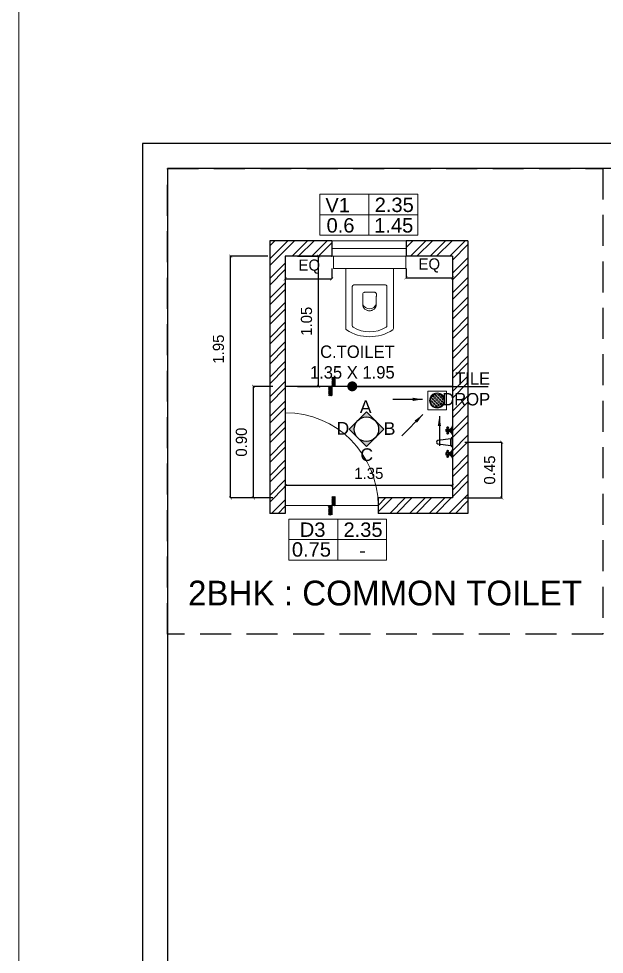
# Model space of a CAD drawing. Header units: metres. Extents: x 494 to 1845, y -666 to 1061.
# Drawn here: x 1778.69 to 1783.42, y 225.11 to 232.66 of the extents above; entities that cross this region are included whole.
import ezdxf

# ---------------------------------------------------------------- set-up
doc = ezdxf.new("R2010")
doc.units = ezdxf.units.M
doc.header["$MEASUREMENT"] = 0
doc.linetypes.add('1', pattern=[0])
doc.linetypes.add('DASHED2', pattern=[0.375, 0.25, -0.125])
doc.layers.get('Defpoints').update_dxf_attribs({"color": 12})
for name, color, linetype, lineweight in [('.', 7, 'Continuous', 5), ('07 TEXT', 7, 'Continuous', 13), ('10 furniture', 8, 'Continuous', 13), ('DIMENSION', 8, 'Continuous', 5), ('toilet', 8, 'Continuous', 0), ('VDA-DOOR', 23, 'Continuous', 5), ('VDA-DW TAGS', 4, 'Continuous', 9), ('VDA-ELEV LINES', 8, 'Continuous', 9), ('VDA-FURNITURE', 8, 'Continuous', 13), ('VDA-WALL', 250, 'Continuous', 25), ('VDA-WINDOW', 5, 'Continuous', 9)]:
    doc.layers.add(name, color=color, linetype=linetype, lineweight=lineweight)
for name, color, linetype in [('A-TAGS', 210, 'Continuous'), ('Flooring', 250, 'Continuous'), ('SHEET', 7, 'Continuous'), ('TILE DROP', 180, '1'), ('TOILET FIXTURES', 8, 'Continuous'), ('VDA-DIM', 252, '1'), ('VDA-TEXT', 250, '1'), ('VDA-WALL HATCH', 252, 'Continuous')]:
    doc.layers.add(name, color=color, linetype=linetype)
doc.styles.add('0.2', font='arial.ttf', dxfattribs={"height": 0.2})
doc.styles.add('arial', font='arial.ttf', dxfattribs={"height": 0.3})
doc.styles.add('RS', font='GOTHIC.TTF')
doc.styles.get("Standard").update_dxf_attribs({"font": 'arial.ttf'})
doc.dimstyles.new('SMALL-1', dxfattribs={"dimtxt": 0.16, "dimasz": 0.035, "dimexe": 0, "dimexo": 0.1, "dimgap": 0.05, "dimtad": 1, "dimzin": 0, "dimdsep": 46, "dimtxsty": 'RS', "dimblk": 'DOT', "dimcen": 2.5, "dimclrd": 256, "dimclre": 256, "dimclrt": 5, "dimadec": 0, "dimazin": 0, "dimtfac": 1, "dimtdec": 3, "dimtofl": 0, "dimtmove": 0, "dimatfit": 3, "dimfxl": 0, "dimtolj": 1, "dimtzin": 0, "dimarcsym": 0})
doc.dimstyles.get("Standard").update_dxf_attribs({"dimtxt": 0.18, "dimasz": 0.18, "dimexe": 0.18, "dimexo": 0.0625, "dimgap": 0.09, "dimtad": 0, "dimtih": 1, "dimtoh": 1, "dimdec": 4, "dimzin": 0, "dimdsep": 46, "dimtxsty": 'Standard', "dimcen": 0.09, "dimadec": 0, "dimazin": 0, "dimtfac": 1, "dimtdec": 4, "dimtofl": 0, "dimtmove": 0, "dimatfit": 3, "dimfxl": 0, "dimtolj": 1, "dimtzin": 0, "dimarcsym": 0})
pattern_1 = [(135, (-4e-16, 0.375), (-0.00441942, -0.00441942), [])]

# ---------------------------------------------------------------- blocks, each defined once
blk = doc.blocks.new('zw$2702')
at = {"layer": 'VDA-FURNITURE'}
for p, q in [((0.55, 0), (0.55, 0.585)), ((0.65, 0.585), (0.55, 0.585)), ((0.65, 0), (0.65, 0.585)), ((0.0663, 0.485), (0.55, 0.485)), ((0.55, 0.485), (0.55, 0.1)), ((0.0885, 0.4325), (0.406, 0.4325)), ((0.418, 0.4205), (0.418, 0.1645)), ((0.2105, 0.3004), (0.2113, 0.3046)), ((0.2113, 0.3046), (0.2125, 0.3092)), ((0.2125, 0.3092), (0.2143, 0.3142)), ((0.2143, 0.3142), (0.2166, 0.3193)), ((0.2166, 0.3193), (0.2196, 0.3244)), ((0.2196, 0.3244), (0.2234, 0.3294)), ((0.2234, 0.3294), (0.2281, 0.334)), ((0.2281, 0.334), (0.2337, 0.3382)), ((0.2337, 0.3382), (0.2404, 0.3417)), ((0.2404, 0.3417), (0.2482, 0.3444)), ((0.2482, 0.3444), (0.2572, 0.3461)), ((0.2572, 0.3461), (0.2675, 0.3468)), ((0.2675, 0.3468), (0.278, 0.3468)), ((0.278, 0.3468), (0.2875, 0.3468)), ((0.2875, 0.3468), (0.2959, 0.3468)), ((0.2959, 0.3468), (0.3035, 0.3468)), ((0.3035, 0.3468), (0.3101, 0.3468)), ((0.3101, 0.3468), (0.3159, 0.3468)), ((0.3159, 0.3468), (0.3209, 0.3468)), ((0.3209, 0.3468), (0.3252, 0.3468)), ((0.3252, 0.3468), (0.3288, 0.3469)), ((0.3288, 0.3469), (0.3318, 0.3469)), ((0.3318, 0.3469), (0.3341, 0.3469)), ((0.3341, 0.3469), (0.336, 0.3469)), ((0.336, 0.3469), (0.3382, 0.3469)), ((0.3382, 0.3469), (0.3388, 0.3469)), ((0.3388, 0.3469), (0.3398, 0.3471)), ((0.3398, 0.3471), (0.3422, 0.3472)), ((0.3422, 0.3472), (0.3456, 0.347)), ((0.3456, 0.347), (0.3496, 0.346)), ((0.3496, 0.346), (0.3535, 0.3437)), ((0.3535, 0.3437), (0.3569, 0.3399)), ((0.3569, 0.3399), (0.3583, 0.3372)), ((0.3583, 0.3372), (0.3594, 0.3339)), ((0.3594, 0.3339), (0.3601, 0.3301)), ((0.3601, 0.3301), (0.3603, 0.3256)), ((0.3603, 0.3262), (0.3603, 0.2588)), ((0.2097, 0.2925), (0.2098, 0.2942)), ((0.2097, 0.2918), (0.2097, 0.2925)), ((0.2097, 0.2916), (0.2097, 0.291)), ((0.2097, 0.291), (0.2098, 0.2893)), ((0.2098, 0.2942), (0.21, 0.2969)), ((0.2098, 0.2893), (0.21, 0.2866)), ((0.21, 0.2969), (0.2105, 0.3004)), ((0.21, 0.2866), (0.2105, 0.2831)), ((0.2105, 0.2831), (0.2113, 0.2789)), ((0.2113, 0.2789), (0.2125, 0.2743)), ((0.2125, 0.2743), (0.2143, 0.2693)), ((0.2143, 0.2693), (0.2166, 0.2642)), ((0.2166, 0.2642), (0.2196, 0.2591)), ((0.2196, 0.2591), (0.2234, 0.2541)), ((0.2234, 0.2541), (0.2281, 0.2495)), ((0.2281, 0.2495), (0.2337, 0.2453)), ((0.2337, 0.2453), (0.2404, 0.2418)), ((0.2404, 0.2418), (0.2482, 0.2391)), ((0.2482, 0.2391), (0.2572, 0.2373)), ((0.2572, 0.2373), (0.2675, 0.2367)), ((0.2675, 0.2367), (0.278, 0.2367)), ((0.278, 0.2367), (0.2875, 0.2367)), ((0.2875, 0.2367), (0.296, 0.2367)), ((0.296, 0.2367), (0.3035, 0.2367)), ((0.3035, 0.2367), (0.3102, 0.2367)), ((0.3102, 0.2367), (0.3161, 0.2367)), ((0.3161, 0.2367), (0.3211, 0.2367)), ((0.3211, 0.2367), (0.3254, 0.2367)), ((0.3254, 0.2367), (0.3291, 0.2367)), ((0.3291, 0.2367), (0.3321, 0.2367)), ((0.3321, 0.2367), (0.3344, 0.2368)), ((0.3344, 0.2368), (0.3363, 0.2368)), ((0.3363, 0.2368), (0.3386, 0.2368)), ((0.3386, 0.2368), (0.3392, 0.2368)), ((0.3392, 0.2368), (0.3402, 0.2367)), ((0.3402, 0.2367), (0.3426, 0.2369)), ((0.3499, 0.239), (0.3537, 0.2415)), ((0.3537, 0.2415), (0.3571, 0.2455)), ((0.3571, 0.2455), (0.3584, 0.2481)), ((0.3584, 0.2481), (0.3595, 0.2511)), ((0.3595, 0.2511), (0.3601, 0.2547)), ((0.3601, 0.2547), (0.3603, 0.2588)), ((0.0885, 0.1525), (0.406, 0.1525)), ((0.55, 0.1), (0.0663, 0.1)), ((0.65, 0), (0.55, 0))]:
    blk.add_line(p, q, dxfattribs=at)
for centre, radius, start, end in [((0.3393, 0.2925), 0.3393, 146.53147, 213.46853), ((0.0663, 0.473), 0.012, 90, 146.53147), ((0.2879, 0.2925), 0.2489, 147.45679, 212.54321), ((0.0885, 0.4205), 0.012, 90, 150.49067), ((0.406, 0.4205), 0.012, 0, 90), ((0.285, 0.2913), 0.0588, 109.85833, 247.31919), ((0.3341, 0.2803), 0.0442, 281.08149, 290.92542), ((0.0885, 0.1645), 0.012, 209.50933, 270), ((0.406, 0.1645), 0.012, 270, 0), ((0.0663, 0.112), 0.012, 213.46853, 270)]:
    blk.add_arc(centre, radius, start, end, dxfattribs=at)
blk = doc.blocks.new('TT-level diff-flat-14')
at = {"layer": 'TILE DROP'}
h = blk.add_hatch(dxfattribs=at)
h.set_pattern_fill('ANSI31', color=256, scale=0.05, angle=90, style=0)
h.set_pattern_definition(pattern_1)
h.paths.add_polyline_path([(-0.075, 0.025), (-0.075, 0), (0, 0), (0, 0.025)])
h = blk.add_hatch(dxfattribs=at)
h.set_pattern_fill('ANSI31', color=256, scale=0.05, angle=90, style=0)
h.set_pattern_definition(pattern_1)
h.paths.add_polyline_path([(0, 0), (0, -0.025), (0.075, -0.025), (0.075, 0)])
for points in [[(0, 0), (-0.075, 0)], [(0.075, -0.025), (0, -0.025), (0, 0), (-0.075, 0)]]:
    blk.add_lwpolyline(points, dxfattribs=at)
blk = doc.blocks.new('D3 F')
at = {"layer": 'VDA-DW TAGS'}
for p, q in [((1526.9357, 319.9002), (1526.9357, 320.2311)), ((1527.3304, 320.0657), (1526.5407, 320.0657))]:
    blk.add_line(p, q, dxfattribs=at)
blk.add_lwpolyline([(1527.3304, 320.2311), (1526.5407, 320.2311), (1526.5407, 319.9002), (1527.3304, 319.9002)], close=True, dxfattribs=at)
at = {"layer": 'VDA-DW TAGS', "attachment_point": 8, "style": 'arial'}
for s, insert, char_height, width in [('D3', (1526.733, 320.0863), 0.11598, 0.282293), ('2.35', (1527.1398, 320.0863), 0.11598, 0.282293), ('0.75', (1526.7235, 319.9266), 0.11598, 0.27584), ('-', (1527.1359, 319.9209), 0.116, 0.366174)]:
    blk.add_mtext(s, dxfattribs=dict(at, insert=insert, char_height=char_height, width=width))
blk = doc.blocks.new('V1')
at = {"layer": 'VDA-DW TAGS'}
for p, q in [((1525.346, 322.8255), (1525.346, 323.1564)), ((1525.7407, 322.9909), (1524.951, 322.9909))]:
    blk.add_line(p, q, dxfattribs=at)
blk.add_lwpolyline([(1525.7407, 323.1564), (1524.951, 323.1564), (1524.951, 322.8255), (1525.7407, 322.8255)], close=True, dxfattribs=at)
at = {"layer": 'VDA-DW TAGS', "char_height": 0.11598, "attachment_point": 8, "style": 'arial'}
for s, insert, width in [('V1', (1525.0936, 323.0116), 0.282293), ('2.35', (1525.5501, 323.0116), 0.282293), ('0.6', (1525.1168, 322.8462), 0.27584), ('1.45', (1525.5462, 322.8462), 0.366174)]:
    blk.add_mtext(s, dxfattribs=dict(at, insert=insert, width=width))
blk = doc.blocks.new('TFD-flat-2-flat-3-flat-1-flat-1-flat-1-flat-1-flat-1-flat-1-flat-1-flat-1-flat-2-flat-1-flat-1-flat-1-flat-1-flat-1-flat-5-flat-1')
at = {"layer": 'TOILET FIXTURES'}
for p, q in [((186.1335, 208.0167), (186.1335, 207.945)), ((186.14, 208.0039), (186.14, 207.9578)), ((186.153, 207.9683), (186.153, 207.9932)), ((186.1596, 207.9906), (186.1856, 207.9906)), ((186.1596, 207.9711), (186.1596, 207.9906)), ((186.1856, 207.9711), (186.1596, 207.9711)), ((186.1693, 207.9906), (186.1693, 207.9971)), ((186.1693, 207.9711), (186.1693, 207.9646)), ((186.1758, 207.9906), (186.1758, 207.9971)), ((186.1758, 207.9711), (186.1758, 207.9646)), ((186.1856, 207.9906), (186.1856, 207.9711)), ((186.1335, 207.9255), (186.1335, 207.8473)), ((186.1465, 207.9124), (186.1465, 207.8603)), ((186.2508, 207.8994), (186.1465, 207.9124)), ((186.1335, 207.8277), (186.1335, 207.7561)), ((186.14, 207.8149), (186.14, 207.7688)), ((186.1465, 207.8603), (186.2508, 207.8733)), ((186.1693, 207.8017), (186.1693, 207.8082)), ((186.1758, 207.8017), (186.1758, 207.8082)), ((186.153, 207.7794), (186.153, 207.8042)), ((186.1596, 207.8017), (186.1856, 207.8017)), ((186.1596, 207.7821), (186.1596, 207.8017)), ((186.1856, 207.7821), (186.1596, 207.7821)), ((186.1693, 207.7821), (186.1693, 207.7756)), ((186.1758, 207.7821), (186.1758, 207.7756)), ((186.1856, 207.8017), (186.1856, 207.7821))]:
    blk.add_line(p, q, dxfattribs=at)
for centre in [(186.1726, 208.0037), (186.1726, 207.9808), (186.1726, 207.958), (186.1726, 207.8147), (186.1726, 207.7919), (186.1726, 207.7691)]:
    blk.add_circle(centre, 0.00728, dxfattribs=at)
for centre, radius, start, end in [((186.1693, 208.0265), 0.0371, 195.2551, 254.7449), ((186.1693, 207.9352), 0.0371, 105.25512, 164.74488), ((186.1282, 207.9071), 0.0191, 16.1502, 73.8498), ((186.2508, 207.8864), 0.013, 270, 90), ((186.1282, 207.8656), 0.0191, 286.1502, 343.8498), ((186.1693, 207.8375), 0.0371, 195.2551, 254.7449), ((186.1693, 207.7463), 0.0371, 105.25512, 164.74488)]:
    blk.add_arc(centre, radius, start, end, dxfattribs=at)
blk = doc.blocks.new('4545')
at = {"layer": '.'}
h = blk.add_hatch(color=256, dxfattribs=at)
h.dxf.hatch_style = 1
h.paths.add_polyline_path([(35508.49, -1448.68), (35510.41, -1446.77), (35512.33, -1448.68, 0.414214), (35508.49, -1448.68)])
h.paths.add_polyline_path([(35508.49, -1452.51, 0.414214), (35512.33, -1452.51), (35510.41, -1454.43), (35508.49, -1452.51)])
h.paths.add_polyline_path([(35506.58, -1450.6), (35508.49, -1448.68, 0.414214), (35508.49, -1452.51)])
h.paths.add_polyline_path([(35512.33, -1448.68), (35514.24, -1450.6), (35512.33, -1452.51, 0.198912), (35513.12, -1450.6, 0.198912)])
blk.add_circle((35510.41, -1450.6), 2.71)
at = {"layer": 'Flooring', "lineweight": -2}
for p, q in [((35510.41, -1446.77), (35506.58, -1450.6)), ((35514.24, -1450.6), (35510.41, -1446.77)), ((35506.58, -1450.6), (35510.41, -1454.43)), ((35510.41, -1454.43), (35514.24, -1450.6))]:
    blk.add_line(p, q, dxfattribs=at)
at = {"layer": 'A-TAGS', "color": 0, "ltscale": 5, "char_height": 2.8, "attachment_point": 2, "style": 'arial'}
for s, insert, width in [('{\\T0.9;D}', (35505.05, -1449, 12.17), 2.4002), ('{\\T0.9;B}', (35515.42, -1449.05, 12.17), 2.0754), ('{\\T0.9;C}', (35510.33, -1454.84, 12.17), 2.7249)]:
    blk.add_mtext(s, dxfattribs=dict(at, insert=insert, width=width))
at = {"layer": 'toilet', "color": 0, "lineweight": 5, "insert": (35510.12, -1444.22, 12.17), "char_height": 2.8, "width": 2.8332, "attachment_point": 2, "style": 'arial'}
blk.add_mtext('{\\T0.9;A}', dxfattribs=at)
blk = doc.blocks.new('_ArchTick')
at = {"color": 0, "linetype": 'ByBlock', "const_width": 0.15}
blk.add_lwpolyline([(-0.5, -0.5), (0.5, 0.5)], dxfattribs=at)
blk = doc.blocks.new('*D843')
at = {"layer": 'Defpoints', "color": 0}
for p in [(1780.8426, 230.7406), (1781.1119, 230.7406), (1780.8426, 229.6906)]:
    blk.add_point(p, dxfattribs=at)
at = {"layer": 'VDA-DIM', "lineweight": -2}
for p, q in [((1780.9426, 230.7406), (1781.1119, 230.7406)), ((1781.1119, 229.6906), (1781.1119, 230.7406)), ((1780.9426, 229.6906), (1781.1119, 229.6906))]:
    blk.add_line(p, q, dxfattribs=at)
at = {"layer": 'VDA-DIM', "lineweight": -2, "xscale": 0.025, "yscale": 0.025, "zscale": 0.025}
for p, rotation in [((1781.1119, 230.7406), 90), ((1781.1119, 229.6906), 270)]:
    blk.add_blockref('_ArchTick', p, dxfattribs=dict(at, rotation=rotation))
at = {"layer": 'VDA-DIM', "color": 5, "insert": (1781.0146, 230.2156), "char_height": 0.09, "attachment_point": 5, "rotation": 90, "style": 'RS'}
blk.add_mtext('\\A1;1.05', dxfattribs=at)
blk = doc.blocks.new('*D844')
at = {"layer": 'Defpoints', "color": 0}
for p in [(1780.8426, 230.7406), (1781.2176, 230.7406), (1781.2176, 230.5571)]:
    blk.add_point(p, dxfattribs=at)
at = {"layer": 'VDA-DIM', "lineweight": -2}
for p, q in [((1780.8426, 230.6406), (1780.8426, 230.5571)), ((1781.2176, 230.6406), (1781.2176, 230.5571)), ((1780.8426, 230.5571), (1781.2176, 230.5571))]:
    blk.add_line(p, q, dxfattribs=at)
at = {"layer": 'VDA-DIM', "lineweight": -2, "xscale": 0.025, "yscale": 0.025, "zscale": 0.025, "rotation": 180}
blk.add_blockref('_ArchTick', (1780.8426, 230.5571), dxfattribs=at)
at = {"layer": 'VDA-DIM', "lineweight": -2, "xscale": 0.025, "yscale": 0.025, "zscale": 0.025}
blk.add_blockref('_ArchTick', (1781.2176, 230.5571), dxfattribs=at)
at = {"layer": 'VDA-DIM', "color": 5, "insert": (1781.0368, 230.6568), "char_height": 0.09, "attachment_point": 5, "style": 'RS'}
blk.add_mtext('\\A1;EQ', dxfattribs=at)
blk = doc.blocks.new('*D845')
at = {"layer": 'Defpoints', "color": 0}
for p in [(1781.8176, 230.7407), (1782.1926, 230.7407), (1782.1926, 230.5663)]:
    blk.add_point(p, dxfattribs=at)
at = {"layer": 'VDA-DIM', "lineweight": -2}
for p, q in [((1781.8176, 230.6407), (1781.8176, 230.5663)), ((1782.1926, 230.6407), (1782.1926, 230.5663)), ((1781.8176, 230.5663), (1782.1926, 230.5663))]:
    blk.add_line(p, q, dxfattribs=at)
at = {"layer": 'VDA-DIM', "lineweight": -2, "xscale": 0.025, "yscale": 0.025, "zscale": 0.025, "rotation": 180}
blk.add_blockref('_ArchTick', (1781.8176, 230.5663), dxfattribs=at)
at = {"layer": 'VDA-DIM', "lineweight": -2, "xscale": 0.025, "yscale": 0.025, "zscale": 0.025}
blk.add_blockref('_ArchTick', (1782.1926, 230.5663), dxfattribs=at)
at = {"layer": 'VDA-DIM', "color": 5, "insert": (1782.0051, 230.6659), "char_height": 0.09, "attachment_point": 5, "style": 'RS'}
blk.add_mtext('\\A1;EQ', dxfattribs=at)
blk = doc.blocks.new('MULTI TRAP')
at = {"layer": '10 furniture'}
for p, q in [((75, 75), (-75, 75)), ((-75, 75), (-75, -75)), ((-55, 0.4), (-54.4, 0.6)), ((-54.4, 0.6), (-49.9, -3.9)), ((-48.6, 25.8), (-47.9, 25.1)), ((-47.9, 25.1), (-41.7, 26.7)), ((-46.7, 8.3), (-45, 14.5)), ((-46.7, 8.3), (-42.2, 3.8)), ((-45, 14.5), (-38.9, 16.1)), ((-42.3, 35.1), (-40.1, 32.9)), ((-42.2, 3.8), (-36, 5.5)), ((-41.7, 26.7), (-40.1, 32.9)), ((-38.9, 16.1), (-34.4, 11.6)), ((-36, 5.5), (-34.4, 11.6)), ((-34.5, 42.8), (-32.3, 40.6)), ((-32.3, 40.6), (-26.2, 42.3)), ((-31.1, 23.9), (-29.5, 30)), ((-31.1, 23.9), (-26.6, 19.4)), ((-29.5, 30), (-23.3, 31.7)), ((-26.6, 19.4), (-20.5, 21)), ((-26.2, 42.3), (-24.5, 48.4)), ((-25.4, 2.6), (-23.8, 8.8)), ((-25.4, 2.6), (-20.9, -1.8)), ((-25.1, 49), (-24.5, 48.4)), ((-23.8, 8.8), (-17.6, 10.4)), ((-23.3, 31.7), (-18.8, 27.2)), ((-20.5, 21), (-18.8, 27.2)), ((-17.6, 10.4), (-13.1, 5.9)), ((-15.6, 39.4), (-13.9, 45.6)), ((-15.6, 39.4), (-11.1, 35)), ((-14.8, -0.2), (-13.1, 5.9)), ((-13.9, 45.6), (-7.8, 47.2)), ((-11.1, 35), (-4.9, 36.6)), ((-9.9, 18.2), (-8.2, 24.3)), ((-9.9, 18.2), (-5.4, 13.7)), ((-8.2, 24.3), (-2.1, 26)), ((-7.8, 47.2), (-3.3, 42.7)), ((-5.4, 13.7), (0.8, 15.4)), ((-4.9, 36.6), (-3.3, 42.7)), ((-4.2, -3), (-2.5, 3.1)), ((-2.5, 3.1), (3.6, 4.7)), ((-2.1, 26), (2.4, 21.5)), ((0, 55), (4.5, 50.5)), ((0.8, 15.4), (2.4, 21.5)), ((3.6, 4.7), (8.1, 0.2)), ((4.5, 50.5), (10.6, 52.2)), ((5.7, 33.8), (7.3, 39.9)), ((5.7, 33.8), (10.2, 29.3)), ((6.5, -5.9), (8.1, 0.2)), ((7.3, 39.9), (13.5, 41.5)), ((10.2, 29.3), (16.3, 30.9)), ((10.6, 52.2), (11.1, 53.9)), ((11.4, 12.5), (13, 18.6)), ((11.4, 12.5), (15.9, 8)), ((13, 18.6), (19.2, 20.3)), ((13.5, 41.5), (18, 37)), ((15.9, 8), (22, 9.7)), ((16.3, 30.9), (18, 37)), ((19.2, 20.3), (23.7, 15.8)), ((21.2, 49.3), (21.6, 50.6)), ((21.2, 49.3), (25.7, 44.8)), ((22, 9.7), (23.7, 15.8)), ((25.7, 44.8), (30.2, 46)), ((26.9, 28.1), (28.6, 34.2)), ((26.9, 28.1), (31.4, 23.6)), ((28.6, 34.2), (34.7, 35.8)), ((31.4, 23.6), (37.6, 25.2)), ((32.6, 6.8), (34.3, 12.9)), ((32.6, 6.8), (37.1, 2.3)), ((34.3, 12.9), (40.4, 14.6)), ((34.7, 35.8), (39.2, 31.3)), ((37.1, 2.3), (43.3, 4)), ((37.6, 25.2), (39.2, 31.3)), ((40.4, 14.6), (44.9, 10.1)), ((43.3, 4), (44.9, 10.1)), ((48.2, 22.4), (48.9, 25.1)), ((48.2, 22.4), (51.6, 18.9)), ((53.9, 1.1), (54.8, 4.6)), ((53.9, 1.1), (55, 0)), ((75, -75), (75, 75)), ((-75, -75), (75, -75)), ((-54, -10.7), (-51.6, -10.1)), ((-51.6, -10.1), (-49.9, -3.9)), ((-50.7, -21.2), (-48.7, -20.7)), ((-48.7, -20.7), (-44.3, -25.2)), ((-45.7, -30.6), (-44.3, -25.2)), ((-41, -12.9), (-39.3, -6.8)), ((-41, -12.9), (-36.5, -17.4)), ((-39.3, -6.8), (-33.2, -5.1)), ((-36.5, -17.4), (-30.3, -15.8)), ((-35.3, -34.2), (-33.6, -28)), ((-35.3, -34.2), (-30.8, -38.6)), ((-33.6, -28), (-27.5, -26.4)), ((-33.2, -5.1), (-28.7, -9.6)), ((-30.8, -38.6), (-24.7, -37)), ((-30.3, -15.8), (-28.7, -9.6)), ((-27.5, -26.4), (-23, -30.9)), ((-25.6, -48.7), (-21.8, -47.6)), ((-24.7, -37), (-23, -30.9)), ((-21.8, -47.6), (-17.3, -52.1)), ((-20.9, -1.8), (-14.8, -0.2)), ((-19.7, -18.6), (-18.1, -12.5)), ((-19.7, -18.6), (-15.2, -23.1)), ((-18.1, -12.5), (-11.9, -10.8)), ((-17.3, -52.2), (-17.3, -52.1)), ((-15.2, -23.1), (-9.1, -21.5)), ((-14, -39.9), (-12.4, -33.7)), ((-14, -39.9), (-9.5, -44.3)), ((-12.4, -33.7), (-6.3, -32.1)), ((-11.9, -10.8), (-7.5, -15.3)), ((-9.5, -44.3), (-3.4, -42.7)), ((-9.1, -21.5), (-7.5, -15.3)), ((-6.3, -32.1), (-1.8, -36.6)), ((-5.7, -54.7), (-0.6, -53.3)), ((-4.2, -3), (0.3, -7.5)), ((-3.4, -42.7), (-1.8, -36.6)), ((-0.6, -53.3), (1.1, -55)), ((0.3, -7.5), (6.5, -5.9)), ((1.5, -24.3), (3.2, -18.2)), ((1.5, -24.3), (6, -28.8)), ((3.2, -18.2), (9.3, -16.5)), ((6, -28.8), (12.1, -27.1)), ((7.2, -45.5), (8.9, -39.4)), ((7.2, -45.5), (11.7, -50)), ((8.9, -39.4), (15, -37.8)), ((9.3, -16.5), (13.8, -21)), ((11.7, -50), (17.8, -48.4)), ((12.1, -27.1), (13.8, -21)), ((15, -37.8), (19.5, -42.3)), ((17.1, -8.7), (18.7, -2.6)), ((17.1, -8.7), (21.6, -13.2)), ((17.8, -48.4), (19.5, -42.3)), ((18.7, -2.6), (24.9, -1)), ((21.6, -13.2), (27.7, -11.6)), ((22.8, -30), (24.4, -23.9)), ((22.8, -30), (27.3, -34.5)), ((24.4, -23.9), (30.6, -22.2)), ((24.9, -1), (29.3, -5.5)), ((27.3, -34.5), (33.4, -32.8)), ((27.7, -11.6), (29.3, -5.5)), ((29.8, -46.2), (30.1, -45.1)), ((30.1, -45.1), (32.3, -44.5)), ((30.6, -22.2), (35, -26.7)), ((33.4, -32.8), (35, -26.7)), ((38.3, -14.4), (40, -8.3)), ((38.3, -14.4), (42.8, -18.9)), ((40, -8.3), (46.1, -6.7)), ((42.8, -18.9), (49, -17.3)), ((45.2, -31.4), (45.7, -29.5)), ((45.7, -29.5), (46.5, -29.3)), ((46.1, -6.7), (50.6, -11.1)), ((49, -17.3), (50.6, -11.1))]:
    blk.add_line(p, q, dxfattribs=at)
for radius in [61, 55]:
    blk.add_circle((0, 0), radius, dxfattribs=at)
blk = doc.blocks.new('_Dot')
at = {"color": 0, "linetype": 'ByBlock', "lineweight": -2}
blk.add_line((-0.5, 0), (-1, 0), dxfattribs=at)
at = {"color": 0, "linetype": 'ByBlock', "const_width": 0.5}
blk.add_lwpolyline([(-0.25, 0, 1), (0.25, 0, 1)], format="xyb", close=True, dxfattribs=at)
blk = doc.blocks.new('*D846')
at = {"layer": 'Defpoints', "color": 0}
for p in [(1782.1926, 229.2406), (1782.5896, 229.2406), (1782.1926, 228.7906)]:
    blk.add_point(p, dxfattribs=at)
at = {"layer": 'VDA-DIM', "lineweight": -2}
for p, q in [((1782.2926, 229.2406), (1782.5896, 229.2406)), ((1782.5896, 228.7906), (1782.5896, 229.2406)), ((1782.2926, 228.7906), (1782.5896, 228.7906))]:
    blk.add_line(p, q, dxfattribs=at)
at = {"layer": 'VDA-DIM', "lineweight": -2, "xscale": 0.025, "yscale": 0.025, "zscale": 0.025}
for p, rotation in [((1782.5896, 229.2406), 90), ((1782.5896, 228.7906), 270)]:
    blk.add_blockref('_ArchTick', p, dxfattribs=dict(at, rotation=rotation))
at = {"layer": 'VDA-DIM', "color": 5, "insert": (1782.4923, 229.0156), "char_height": 0.09, "attachment_point": 5, "rotation": 90, "style": 'RS'}
blk.add_mtext('\\A1;0.45', dxfattribs=at)
blk = doc.blocks.new('*D847')
at = {"layer": 'Defpoints', "color": 0}
for p in [(1780.5865, 229.6906), (1780.8426, 229.6906), (1780.8426, 228.7906)]:
    blk.add_point(p, dxfattribs=at)
at = {"layer": 'VDA-DIM', "lineweight": -2}
for p, q in [((1780.7426, 229.6906), (1780.5865, 229.6906)), ((1780.5865, 228.7906), (1780.5865, 229.6906)), ((1780.7426, 228.7906), (1780.5865, 228.7906))]:
    blk.add_line(p, q, dxfattribs=at)
at = {"layer": 'VDA-DIM', "lineweight": -2, "xscale": 0.025, "yscale": 0.025, "zscale": 0.025}
for p, rotation in [((1780.5865, 229.6906), 90), ((1780.5865, 228.7906), 270)]:
    blk.add_blockref('_ArchTick', p, dxfattribs=dict(at, rotation=rotation))
at = {"layer": 'VDA-DIM', "color": 5, "insert": (1780.4892, 229.2406), "char_height": 0.09, "attachment_point": 5, "rotation": 90, "style": 'RS'}
blk.add_mtext('\\A1;0.90', dxfattribs=at)
blk = doc.blocks.new('*D848')
at = {"layer": 'Defpoints', "color": 0}
for p in [(1780.4015, 230.7406), (1780.8426, 230.7406), (1780.9542, 228.7906)]:
    blk.add_point(p, dxfattribs=at)
at = {"layer": 'VDA-DIM', "lineweight": -2}
for p, q in [((1780.7015, 230.7406), (1780.4015, 230.7406)), ((1780.4015, 228.7906), (1780.4015, 230.7406)), ((1780.7015, 228.7906), (1780.4015, 228.7906))]:
    blk.add_line(p, q, dxfattribs=at)
at = {"layer": 'VDA-DIM', "lineweight": -2, "xscale": 0.025, "yscale": 0.025, "zscale": 0.025}
for p, rotation in [((1780.4015, 230.7406), 90), ((1780.4015, 228.7906), 270)]:
    blk.add_blockref('_ArchTick', p, dxfattribs=dict(at, rotation=rotation))
at = {"layer": 'VDA-DIM', "color": 5, "insert": (1780.3042, 229.9913), "char_height": 0.09, "attachment_point": 5, "rotation": 90, "style": 'RS'}
blk.add_mtext('\\A1;1.95', dxfattribs=at)
blk = doc.blocks.new('*D932')
at = {"layer": 'Defpoints', "color": 0}
for p in [(1780.8426, 228.891), (1780.8426, 228.7906), (1782.1926, 228.7906)]:
    blk.add_point(p, dxfattribs=at)
at = {"layer": 'VDA-DIM', "lineweight": -2}
for p, q in [((1780.8426, 228.8906), (1780.8426, 228.891)), ((1782.1926, 228.891), (1780.8426, 228.891)), ((1782.1926, 228.8906), (1782.1926, 228.891))]:
    blk.add_line(p, q, dxfattribs=at)
at = {"layer": 'VDA-DIM', "lineweight": -2, "xscale": 0.025, "yscale": 0.025, "zscale": 0.025, "rotation": 180}
blk.add_blockref('_ArchTick', (1780.8426, 228.891), dxfattribs=at)
at = {"layer": 'VDA-DIM', "lineweight": -2, "xscale": 0.025, "yscale": 0.025, "zscale": 0.025}
blk.add_blockref('_ArchTick', (1782.1926, 228.891), dxfattribs=at)
at = {"layer": 'VDA-DIM', "color": 5, "insert": (1781.5176, 228.9882), "char_height": 0.09, "attachment_point": 5, "style": 'RS'}
blk.add_mtext('\\A1;1.35', dxfattribs=at)

msp = doc.modelspace()

# ---------------------------------------------------------------- hatches: boundary and pattern name
at = {"layer": 'VDA-WALL HATCH'}
h = msp.add_hatch(dxfattribs=at)
h.set_pattern_fill('ANSI32', color=256, scale=0.3)
h.set_pattern_definition([(45, (548.89643, -142.92153), (-0.079549513, 0.079549513), []), (45, (548.94946, -142.92153), (-0.079549513, 0.079549513), [])])
h.paths.add_polyline_path([(1782.3176, 230.8656), (1781.8176, 230.8656), (1781.8176, 230.7407), (1781.8235, 230.7407), (1782.1926, 230.7406), (1782.1926, 228.7906), (1781.5926, 228.7906), (1781.5926, 228.6656), (1782.3176, 228.6656)])
h.paths.add_polyline_path([(1780.8426, 230.7406), (1781.2176, 230.7406), (1781.2176, 230.8656), (1780.7176, 230.8656), (1780.7176, 228.6656), (1780.8426, 228.6656)])

# ---------------------------------------------------------------- linework, layer by layer
at = {"color": 8, "linetype": 'DASHED2'}
msp.add_lwpolyline([(1783.4059, 227.6922), (1779.8918, 227.6922), (1779.8918, 231.4492), (1783.4059, 231.4492)], close=True, dxfattribs=at)
at = {"layer": 'DIMENSION', "color": 6}
msp.add_line((1778.6918, 309.3611), (1778.6918, 165.2476), dxfattribs=at)
at = {"layer": 'SHEET'}
for points in [[(1790.9507, 231.6492), (1779.6918, 231.6492), (1779.6918, 215.7259), (1790.9507, 215.7259)], [(1790.7507, 231.4492), (1779.8918, 231.4492), (1779.8918, 215.9259), (1790.7507, 215.9259)]]:
    msp.add_lwpolyline(points, close=True, dxfattribs=at)
at = {"layer": 'TILE DROP'}
msp.add_line((1782.1926, 229.6906), (1780.8426, 229.6906), dxfattribs=at)
at = {"layer": 'VDA-DOOR'}
for p in [(1780.8426, 229.4781), (1781.5926, 228.7281)]:
    msp.add_line(p, (1780.8426, 228.7281), dxfattribs=at)
msp.add_arc((1780.8426, 228.7281), 0.75, 0, 90, dxfattribs=at)
at = {"layer": 'VDA-ELEV LINES'}
for p, q in [((1781.2176, 230.8656), (1781.8235, 230.8656)), ((1781.8176, 230.7407), (1781.2176, 230.7407))]:
    msp.add_line(p, q, dxfattribs=at)
at = {"layer": 'VDA-WALL'}
for p, q in [((1780.7176, 230.8656), (1780.7176, 228.6656)), ((1781.2176, 230.8656), (1780.7176, 230.8656)), ((1781.2176, 230.8656), (1781.2176, 230.7406)), ((1781.8176, 230.8656), (1781.8176, 230.7407)), ((1782.3176, 230.8656), (1781.8176, 230.8656)), ((1782.3176, 230.8656), (1782.3176, 228.6656)), ((1780.8426, 230.7406), (1780.8426, 228.6656)), ((1781.2176, 230.7406), (1780.8426, 230.7406)), ((1782.1926, 230.7406), (1781.8176, 230.7407)), ((1782.1926, 230.7406), (1782.1926, 228.7906)), ((1782.1926, 228.7906), (1781.5926, 228.7906)), ((1781.5926, 228.7906), (1781.5926, 228.6656)), ((1780.8426, 228.6656), (1780.7176, 228.6656)), ((1782.3176, 228.6656), (1781.5926, 228.6656))]:
    msp.add_line(p, q, dxfattribs=at)
at = {"layer": 'VDA-WINDOW'}
msp.add_line((1781.8176, 230.8032), (1781.2176, 230.8032), dxfattribs=at)

# ---------------------------------------------------------------- block references
at = {"lineweight": 5, "xscale": 0.0363621869544943, "yscale": 0.0363621869544943, "zscale": 0.0363621869544943}
msp.add_blockref('4545', (490.2617, 282.0919), dxfattribs=at)
at = {"layer": 'TILE DROP', "rotation": 90}
for p in [(1781.2176, 229.6906), (1781.2176, 228.7281)]:
    msp.add_blockref('TT-level diff-flat-14', p, dxfattribs=at)
at = {"layer": 'TOILET FIXTURES', "color": 252, "xscale": -1, "rotation": 270.0000002735316}
msp.add_blockref('zw$2702', (1781.231, 230.0908), dxfattribs=at)
at = {"layer": 'TOILET FIXTURES', "color": 252, "xscale": 0.001004725458628685, "yscale": 0.001004725458628685, "zscale": 0.001004725458628685, "rotation": 90}
msp.add_blockref('MULTI TRAP', (1782.0686, 229.5761), dxfattribs=at)
at = {"layer": 'TOILET FIXTURES', "color": 252, "rotation": 180}
msp.add_blockref('TFD-flat-2-flat-3-flat-1-flat-1-flat-1-flat-1-flat-1-flat-1-flat-1-flat-1-flat-2-flat-1-flat-1-flat-1-flat-1-flat-1-flat-5-flat-1', (1968.3261, 437.127), dxfattribs=at)
at = {"layer": 'VDA-DW TAGS'}
for name, p in [('V1', (256.1721, -91.916)), ('D3 F', (254.3307, -91.6115))]:
    msp.add_blockref(name, p, dxfattribs=at)

# ---------------------------------------------------------------- texts
at = {"layer": 'VDA-TEXT'}
for s, insert, char_height, width, attachment_point, style in [('\\pi0.39249;{\\fCentury Gothic|b0|i0|c0|p34;C.TOILET  }\\P\\pi0.31822;{\\fCentury Gothic|b0|i0|c0|p34;1.35 X 1.95}', (1781.7259, 230.0203), 0.1, 1.314504061156185e-11, 3, 'arial'), ('\\pi0.37152;{\\fCentury Gothic|b0|i0|c0|p34; TILE }\\P\\pi0.35935;{\\fCentury Gothic|b0|i0|c0|p34;DROP}\\P\\pi0.37152;{\\fCentury Gothic|b0|i0|c0|p34; }', (1782.4964, 229.8037), 0.1, 1.314504061156185e-11, 3, 'arial'), ('{\\fCentury Gothic|b0|i0|c0|p34;2BHK : COMMON TOILET}', (1781.6484, 228.123), 0.2, 3.711644, 2, '0.2')]:
    msp.add_mtext(s, dxfattribs=dict(at, insert=insert, char_height=char_height, width=width, attachment_point=attachment_point, style=style))

# ---------------------------------------------------------------- dimensions: what is measured, and where the dimension line sits
at = {"layer": 'VDA-DIM'}
for base, p1, p2, picture, middle in [((1780.4015, 230.7406), (1780.9542, 228.7906), (1780.8426, 230.7406), '*D848', (1780.4015, 229.9913)), ((1782.5896, 229.2406), (1782.1926, 228.7906), (1782.1926, 229.2406), '*D846', (1782.5896, 229.0156))]:
    dim = msp.add_linear_dim(base=base, p1=p1, p2=p2, angle=90, dimstyle='SMALL-1', override={"dimtxt": 0.09, "dimasz": 0.025, "dimblk": 'ArchTick'}, dxfattribs=at)
    dim.commit()
    dim.dimension.update_dxf_attribs({"geometry": picture, "text_midpoint": middle, "dimtype": 160})
for base, p1, p2, picture, middle in [((1781.2176, 230.5571), (1780.8426, 230.7406), (1781.2176, 230.7406), '*D844', (1781.0368, 230.5571)), ((1782.1926, 230.5663), (1781.8176, 230.7407), (1782.1926, 230.7407), '*D845', (1782.0051, 230.5663))]:
    dim = msp.add_linear_dim(base=base, p1=p1, p2=p2, text='EQ', dimstyle='SMALL-1', override={"dimtxt": 0.09, "dimasz": 0.025, "dimblk": 'ArchTick'}, dxfattribs=at)
    dim.commit()
    dim.dimension.update_dxf_attribs({"geometry": picture, "text_midpoint": middle, "dimtype": 160})
for base, p1, p2, picture, middle in [((1781.1119, 230.7406), (1780.8426, 229.6906), (1780.8426, 230.7406), '*D843', (1781.0146, 230.2156)), ((1780.5865, 229.6906), (1780.8426, 228.7906), (1780.8426, 229.6906), '*D847', (1780.4892, 229.2406))]:
    dim = msp.add_linear_dim(base=base, p1=p1, p2=p2, angle=90, dimstyle='SMALL-1', override={"dimtxt": 0.09, "dimasz": 0.025, "dimblk": 'ArchTick'}, dxfattribs=at)
    dim.commit()
    dim.dimension.update_dxf_attribs({"geometry": picture, "text_midpoint": middle})
dim = msp.add_aligned_dim(p1=(1782.1926, 228.7906), p2=(1780.8426, 228.7906), distance=-0.1004, dimstyle='SMALL-1', override={"dimtxt": 0.09, "dimasz": 0.025, "dimblk": 'ArchTick'}, dxfattribs=at)
dim.commit()
dim.dimension.update_dxf_attribs({"geometry": '*D932', "text_midpoint": (1781.5176, 228.9882)})

# ---------------------------------------------------------------- leaders
at = {"layer": '07 TEXT', "color": 252}
for points in [[(1781.9507, 229.5858), (1781.7108, 229.5858)], [(1781.9527, 229.4623), (1781.7831, 229.2927)], [(1782.0866, 229.4502), (1782.0866, 229.2103)]]:
    msp.add_leader(points, dimstyle='SMALL-1', override={"dimasz": 0.08, "dimclrd": 252}, dxfattribs=at)
at = {"layer": 'VDA-TEXT'}
msp.add_leader([(1781.3835, 229.6906), (1782.4815, 229.6906)], dimstyle='Standard', override={"dimtxt": 0.15, "dimasz": 0.08, "dimgap": 0.09, "dimtad": 0, "dimdec": 3, "dimse1": 1, "dimse2": 1, "dimclrd": 256, "dimclrt": 256, "dimtdec": 3, "dimldrblk": 'Dot', "dimfxl": 0.3, "dimfxlon": 1}, dxfattribs=at)

doc.saveas('drawing.dxf')
